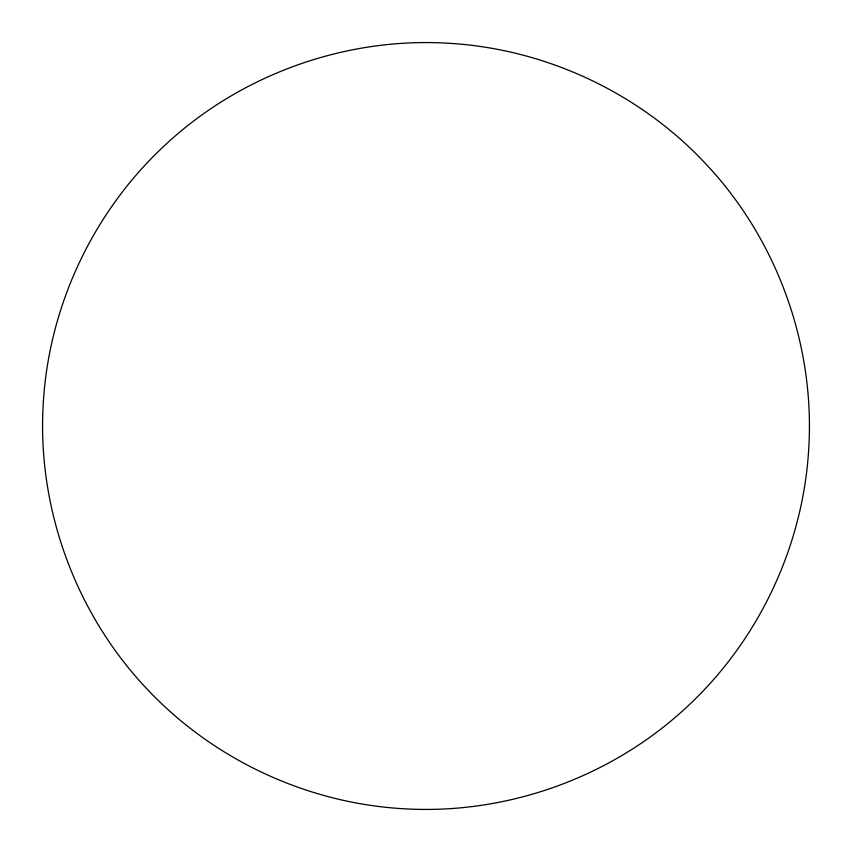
<?xml version="1.0" encoding="UTF-8"?>
<svg xmlns="http://www.w3.org/2000/svg" width="852" height="852" viewBox="0 0 852 852"><rect width="100%" height="100%" fill="white"/><g stroke="black" fill="none" stroke-linecap="round" stroke-linejoin="round"><path stroke-width="1.28" d="M43.356 401.931C36.498 506.28 74.71 612.418 146.512 688.459C212.446 758.919 305.612 802.754 401.931 808.644C506.28 815.502 612.418 777.29 688.459 705.488C758.919 639.554 802.754 546.388 808.644 450.069C815.502 345.72 777.29 239.582 705.488 163.541C639.554 93.081 546.388 49.246 450.069 43.356C345.72 36.498 239.582 74.71 163.541 146.512C93.081 212.446 49.246 305.612 43.356 401.931"/></g></svg>
